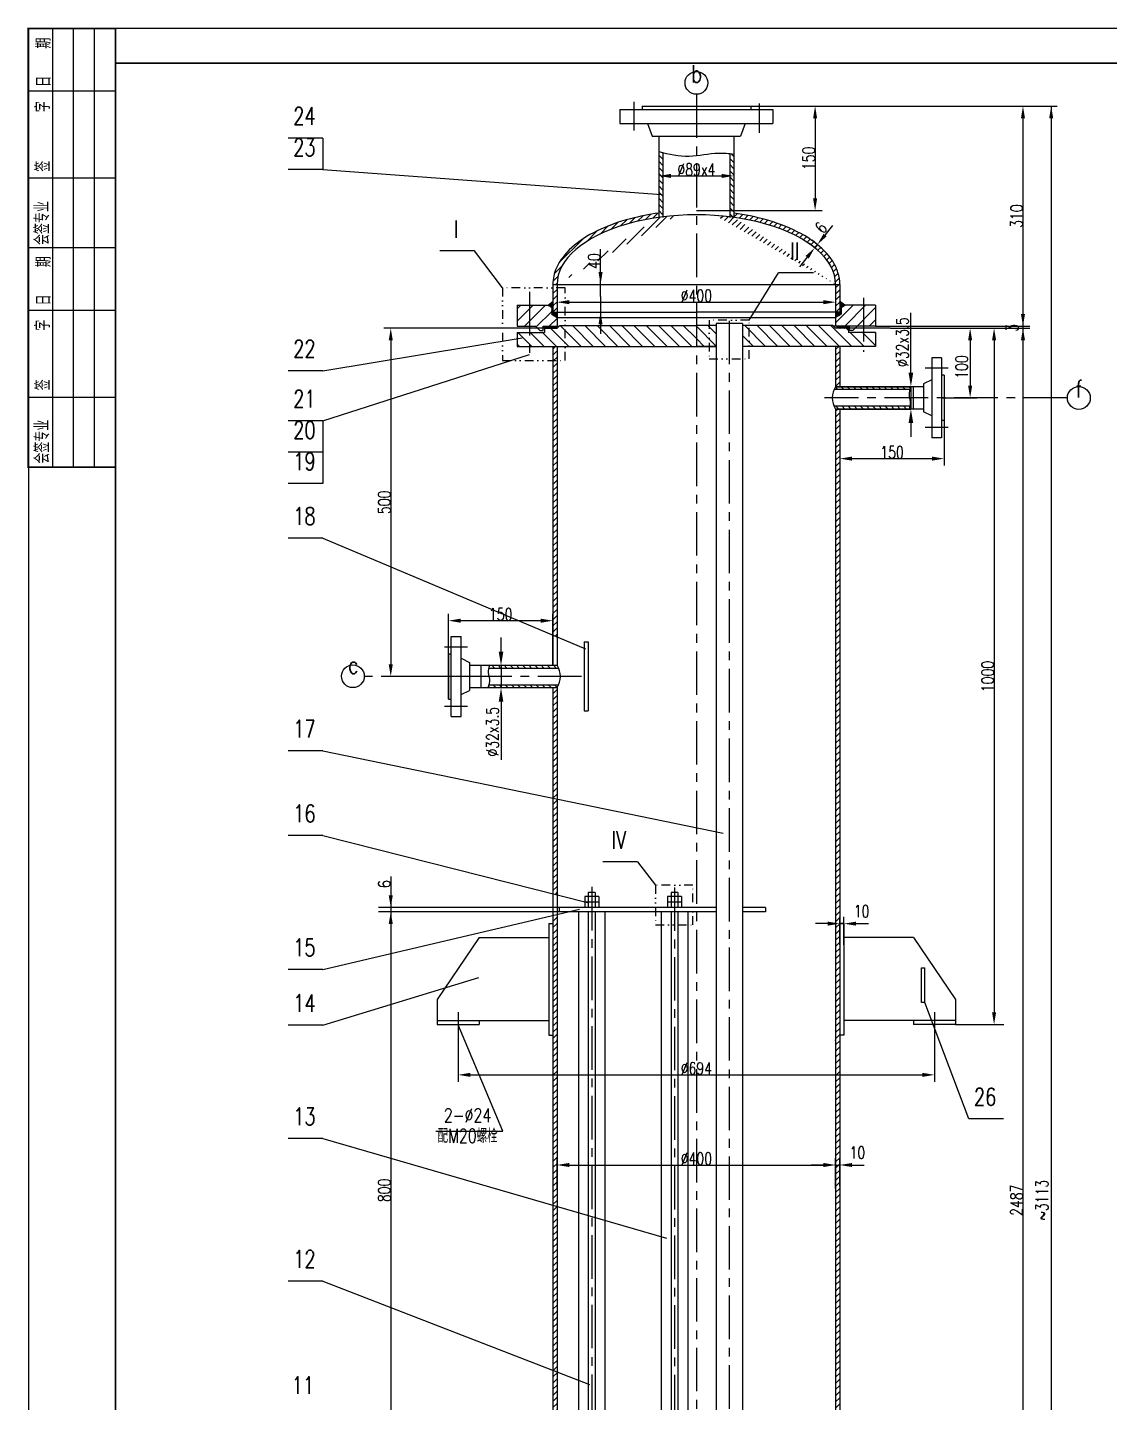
# Model space of a CAD drawing. Extents: x -11639 to -9817, y 3347 to 4292.
# Drawn here: x -11624.3 to -11313.5, y 3897.5 to 4292.5 of the extents above; entities that cross this region are included whole.
import ezdxf
from ezdxf.enums import TextEntityAlignment as Align

# ---------------------------------------------------------------- set-up
doc = ezdxf.new("R2010")
doc.units = 0
doc.header["$LTSCALE"] = 10
doc.header["$MEASUREMENT"] = 0
doc.linetypes.add('CENTER', pattern=[2, 1.25, -0.25, 0.25, -0.25])
doc.linetypes.add('DIVIDE2', pattern=[0.625, 0.25, -0.125, 0, -0.125, 0, -0.125])
doc.layers.get('0').update_dxf_attribs({"linetype": 'CONTINUOUS'})
doc.layers.get('DEFPOINTS').update_dxf_attribs({"linetype": 'CONTINUOUS'})
for name, color, linetype in [('1', 2, 'CONTINUOUS'), ('2', 1, 'CONTINUOUS'), ('LK', 240, 'CONTINUOUS')]:
    doc.layers.add(name, color=color, linetype=linetype)
doc.styles.add('HZ', font='txt', dxfattribs={"width": 0.75, "bigfont": 'hztxt'})
doc.styles.get("Standard").update_dxf_attribs({"font": 'simplex', "width": 0.75, "bigfont": 'hztxt'})
doc.dimstyles.get("Standard").update_dxf_attribs({"dimtxt": 0.18, "dimasz": 0.18, "dimexe": 0.18, "dimexo": 0.0625, "dimgap": 0.09, "dimtad": 0, "dimtih": 1, "dimtoh": 1, "dimdec": 4, "dimzin": 0, "dimtxsty": 'STANDARD', "dimcen": 0.09, "dimazin": 3, "dimtfac": 1, "dimtdec": 4, "dimtofl": 0, "dimtmove": 0, "dimatfit": 3, "dimtolj": 1, "dimtzin": 0})
pattern_1 = [(45, (-11803.35468, 3276.71967), (-0.088388348, 0.088388348), []), (135, (-11803.35468, 3276.71967), (-0.088388348, -0.088388348), [])]
pattern_2 = [(135, (-11061.0295, 3276.71967), (0.088388348, 0.088388348), []), (45, (-11061.0295, 3276.71967), (0.088388348, -0.088388348), [])]
pattern_3 = [(135, (-11803.3547, 3276.7197), (-1.767767, -1.767767), [])]
pattern_4 = [(45, (-11803.3547, 3260.2741), (-0.8838835, 0.8838835), [])]
pattern_5 = [(135, (-11803.3547, 3260.2741), (-0.8838835, -0.8838835), [])]

# ---------------------------------------------------------------- blocks, each defined once
blk = doc.blocks.new('*D12')
at = {"color": 0, "linetype": 'BYBLOCK'}
for p, q in [((360.36, 998.97), (360.36, 987.55)), ((381.96, 998.97), (381.96, 987.55)), ((363.86, 989.55), (378.46, 989.55))]:
    blk.add_line(p, q, dxfattribs=at)
for points in [[(363.86, 990.13), (363.86, 988.97), (360.36, 989.55)], [(378.46, 990.13), (378.46, 988.97), (381.96, 989.55)]]:
    blk.add_solid(points, dxfattribs=at)
at = {"layer": 'DEFPOINTS', "color": 0, "linetype": 'BYBLOCK'}
for p in [(360.36, 999.03), (381.96, 999.03), (381.96, 989.55)]:
    blk.add_point(p, dxfattribs=at)
at = {"color": 0, "linetype": 'BYBLOCK', "insert": (371.16, 991.39), "char_height": 3.5, "attachment_point": 5, "style": 'HZ'}
blk.add_mtext('\\A1;∅89x4', dxfattribs=at)
blk = doc.blocks.new('*D13')
at = {"layer": '1', "color": 0}
for p, q in [((371.22, 1009.6), (407.27, 1009.6)), ((405.27, 1006.1), (405.27, 983.1)), ((371.22, 979.6), (407.27, 979.6))]:
    blk.add_line(p, q, dxfattribs=at)
for points in [[(404.69, 1006.1), (405.85, 1006.1), (405.27, 1009.6)], [(404.69, 983.1), (405.85, 983.1), (405.27, 979.6)]]:
    blk.add_solid(points, dxfattribs=at)
at = {"layer": 'DEFPOINTS', "color": 0}
for p in [(371.16, 1009.6), (371.16, 979.6), (405.27, 979.6)]:
    blk.add_point(p, dxfattribs=at)
at = {"layer": '1', "color": 0, "insert": (403.43, 994.6), "char_height": 3.5, "attachment_point": 5, "rotation": 90, "style": 'HZ'}
blk.add_mtext('\\A1;150', dxfattribs=at)
blk = doc.blocks.new('*D14')
at = {"layer": '1', "color": 0}
for p, q in [((412.36, 932.54), (412.36, 916.35)), ((442.36, 929.24), (442.36, 916.35)), ((415.86, 918.35), (438.86, 918.35))]:
    blk.add_line(p, q, dxfattribs=at)
for points in [[(415.86, 918.93), (415.86, 917.77), (412.36, 918.35)], [(438.86, 918.93), (438.86, 917.77), (442.36, 918.35)]]:
    blk.add_solid(points, dxfattribs=at)
at = {"layer": 'DEFPOINTS', "color": 0}
for p in [(412.36, 932.6), (442.36, 929.3), (442.36, 918.35)]:
    blk.add_point(p, dxfattribs=at)
at = {"layer": '1', "color": 0, "insert": (427.36, 920.19), "char_height": 3.5, "attachment_point": 5, "style": 'HZ'}
blk.add_mtext('\\A1;150', dxfattribs=at)
blk = doc.blocks.new('*D27')
at = {"layer": '1', "color": 0}
for p, q in [((331.16, 958.34), (331.16, 951.29)), ((411.16, 958.34), (411.16, 951.29)), ((334.66, 953.29), (407.66, 953.29))]:
    blk.add_line(p, q, dxfattribs=at)
for points in [[(334.66, 953.88), (334.66, 952.71), (331.16, 953.29)], [(407.66, 953.88), (407.66, 952.71), (411.16, 953.29)]]:
    blk.add_solid(points, dxfattribs=at)
at = {"layer": 'DEFPOINTS', "color": 0}
for p in [(331.16, 958.4), (411.16, 958.4), (411.16, 953.29)]:
    blk.add_point(p, dxfattribs=at)
at = {"layer": '1', "color": 0, "insert": (371.16, 955.13), "char_height": 3.5, "attachment_point": 5, "style": 'HZ'}
blk.add_mtext('\\A1;%%c400', dxfattribs=at)
blk = doc.blocks.new('*D29')
at = {"layer": '1', "color": 0}
for p, q in [((331.16, 698.7), (331.16, 707.48)), ((411.16, 698.7), (411.16, 707.48)), ((334.66, 705.48), (407.66, 705.48))]:
    blk.add_line(p, q, dxfattribs=at)
for points in [[(334.66, 706.06), (334.66, 704.9), (331.16, 705.48)], [(407.66, 706.06), (407.66, 704.9), (411.16, 705.48)]]:
    blk.add_solid(points, dxfattribs=at)
at = {"layer": 'DEFPOINTS', "color": 0}
for p in [(411.16, 705.48), (331.16, 698.64), (411.16, 698.64)]:
    blk.add_point(p, dxfattribs=at)
at = {"layer": '1', "color": 0, "insert": (371.16, 707.32), "char_height": 3.5, "attachment_point": 5, "style": 'HZ'}
blk.add_mtext('\\A1;%%c400', dxfattribs=at)
blk = doc.blocks.new('*D30')
at = {"layer": '1', "color": 0}
for p, q in [((411.16, 699.36), (411.16, 707.48)), ((412.36, 699.36), (412.36, 707.48)), ((407.66, 705.48), (404.16, 705.48)), ((411.16, 705.48), (412.36, 705.48)), ((415.86, 705.48), (419.36, 705.48))]:
    blk.add_line(p, q, dxfattribs=at)
for points in [[(407.66, 706.06), (407.66, 704.9), (411.16, 705.48)], [(415.86, 706.06), (415.86, 704.9), (412.36, 705.48)]]:
    blk.add_solid(points, dxfattribs=at)
at = {"layer": 'DEFPOINTS', "color": 0}
for p in [(412.36, 705.48), (411.16, 699.3), (412.36, 699.3)]:
    blk.add_point(p, dxfattribs=at)
at = {"layer": '1', "color": 0, "insert": (417.41, 709.05), "char_height": 3.5, "attachment_point": 5, "style": 'HZ'}
blk.add_mtext('\\A1;10', dxfattribs=at)
blk = doc.blocks.new('*D33')
at = {"layer": '1', "color": 0}
for p, q in [((299.96, 852.36), (299.96, 863.81)), ((326.46, 861.81), (303.46, 861.81)), ((329.96, 849.06), (329.96, 863.81))]:
    blk.add_line(p, q, dxfattribs=at)
for points in [[(303.46, 862.39), (303.46, 861.22), (299.96, 861.81)], [(326.46, 862.39), (326.46, 861.22), (329.96, 861.81)]]:
    blk.add_solid(points, dxfattribs=at)
at = {"layer": 'DEFPOINTS', "color": 0}
for p in [(299.96, 861.81), (299.96, 852.3), (329.96, 849)]:
    blk.add_point(p, dxfattribs=at)
at = {"layer": '1', "color": 0, "insert": (314.96, 863.65), "char_height": 3.5, "attachment_point": 5, "style": 'HZ'}
blk.add_mtext('\\A1;150', dxfattribs=at)
blk = doc.blocks.new('*D68')
at = {"color": 0, "linetype": 'BYBLOCK'}
for p, q in [((411.16, 699.36), (411.16, 707.48)), ((412.36, 699.36), (412.36, 707.48)), ((407.66, 705.48), (404.16, 705.48)), ((411.16, 705.48), (412.36, 705.48)), ((411.16, 705.48), (412.36, 705.48)), ((415.86, 705.48), (419.36, 705.48))]:
    blk.add_line(p, q, dxfattribs=at)
for points in [[(407.66, 706.06), (407.66, 704.9), (411.16, 705.48)], [(415.86, 706.06), (415.86, 704.9), (412.36, 705.48)]]:
    blk.add_solid(points, dxfattribs=at)
at = {"layer": 'DEFPOINTS', "color": 0, "linetype": 'BYBLOCK'}
for p in [(412.36, 705.48), (411.16, 699.3), (412.36, 699.3)]:
    blk.add_point(p, dxfattribs=at)
at = {"color": 0, "linetype": 'BYBLOCK', "insert": (417.41, 709.05), "char_height": 3.5, "attachment_point": 5, "style": 'HZ'}
blk.add_mtext('\\A1;10', dxfattribs=at)
blk = doc.blocks.new('*D71')
at = {"color": 0, "linetype": 'BYBLOCK'}
for p, q in [((408.13, 972.57), (410.34, 975.3)), ((405.13, 968.96), (403.62, 970.18)), ((405.89, 969.89), (404.38, 971.11)), ((405.93, 969.85), (405.18, 968.92)), ((405.93, 969.85), (405.18, 968.92)), ((402.98, 966.2), (400.78, 963.48))]:
    blk.add_line(p, q, dxfattribs=at)
for points in [[(407.68, 972.94), (408.59, 972.21), (405.93, 969.85)], [(402.53, 966.56), (403.43, 965.83), (405.18, 968.92)]]:
    blk.add_solid(points, dxfattribs=at)
at = {"layer": 'DEFPOINTS', "color": 0, "linetype": 'BYBLOCK'}
for p in [(405.18, 968.92), (405.18, 968.92), (405.93, 969.85)]:
    blk.add_point(p, dxfattribs=at)
at = {"color": 0, "linetype": 'BYBLOCK', "insert": (406.97, 974.69), "char_height": 3.5, "attachment_point": 5, "rotation": 51.0511, "style": 'HZ'}
blk.add_mtext('\\A1;6', dxfattribs=at)

msp = doc.modelspace()

# ---------------------------------------------------------------- hatches: boundary and pattern name
at = {"layer": '1'}
h = msp.add_hatch(dxfattribs=at)
h.set_pattern_fill('ANSI31', color=256, scale=10, angle=90, style=0)
h.set_pattern_definition(pattern_5)
edge = h.paths.add_edge_path()
edge.add_spline(control_points=[(-11441.79209, 4256.51361), (-11442.19215, 4256.6055), (-11442.59214, 4256.70041), (-11442.99209, 4256.79676)], knot_values=[1.092463087, 1.092463087, 1.092463087, 1.092463087, 2.309224905, 2.309224905, 2.309224905, 2.309224905], degree=3, periodic=0)
edge.add_line((-11442.99209, 4256.79676), (-11442.99209, 4237.92922))
edge.add_ellipse((-11432.19209, 4218.67201), major_axis=(40, 0), ratio=0.5, start_angle=103.8865404, end_angle=105.6642669, ccw=False)
edge.add_line((-11441.79209, 4238.08747), (-11441.79209, 4256.51361))
edge = h.paths.add_edge_path()
edge.add_spline(control_points=[(-11421.39209, 4256.08913), (-11421.79197, 4256.14695), (-11422.19196, 4256.19827), (-11422.59209, 4256.24145)], knot_values=[21.658481087, 21.658481087, 21.658481087, 21.658481087, 22.868443084, 22.868443084, 22.868443084, 22.868443084], degree=3, periodic=0)
edge.add_line((-11422.59209, 4256.24145), (-11422.59209, 4238.08747))
edge.add_ellipse((-11432.19209, 4218.67201), major_axis=(40, 0), ratio=0.5, start_angle=74.3357331, end_angle=76.1134596, ccw=False)
edge.add_line((-11421.39209, 4237.92922), (-11421.39209, 4256.08913))
h = msp.add_hatch(dxfattribs=at)
h.set_pattern_fill('ANSI31', color=256, scale=10, style=0)
h.set_pattern_definition(pattern_4)
edge = h.paths.add_edge_path()
edge.add_ellipse((-11432.19209, 4218.67201), major_axis=(40, 0), ratio=0.5, start_angle=105.6642669, end_angle=180, ccw=False)
edge.add_line((-11442.99209, 4237.92922), (-11442.99209, 4239.14056))
edge.add_spline(control_points=[(-11442.99209, 4239.14056), (-11445.78315, 4238.75538), (-11448.49496, 4238.22085), (-11454.57405, 4236.6275), (-11457.82133, 4235.44935), (-11463.53991, 4232.65421), (-11466.01161, 4231.03801), (-11469.97537, 4227.45729), (-11471.46989, 4225.48919), (-11473.04533, 4221.86965), (-11473.39209, 4220.27203), (-11473.39209, 4218.67201)], knot_values=[1.839939007, 1.839939007, 1.839939007, 1.839939007, 2.053622229, 2.053622229, 2.344849444, 2.344849444, 2.636076659, 2.636076659, 2.927303874, 2.927303874, 3.141592654, 3.141592654, 3.141592654, 3.141592654], degree=3, periodic=0)
edge.add_line((-11473.39209, 4218.67201), (-11472.19209, 4218.67201))
edge = h.paths.add_edge_path()
edge.add_spline(control_points=[(-11390.99209, 4218.67201), (-11390.99209, 4219.81538), (-11391.16833, 4220.95824), (-11391.85873, 4223.19491), (-11392.37214, 4224.28857), (-11394.30772, 4227.34917), (-11396.13066, 4229.21442), (-11400.6922, 4232.56625), (-11403.43304, 4234.0539), (-11409.6153, 4236.56424), (-11413.05655, 4237.58612), (-11418.23795, 4238.65364), (-11419.80219, 4238.92122), (-11421.39209, 4239.14044)], knot_values=[0, 0, 0, 0, 0.15312947, 0.15312947, 0.306258939, 0.306258939, 0.597486154, 0.597486154, 0.888713369, 0.888713369, 1.179940584, 1.179940584, 1.301652826, 1.301652826, 1.301652826, 1.301652826], degree=3, periodic=0)
edge.add_line((-11421.39209, 4239.14044), (-11421.39209, 4237.92922))
edge.add_ellipse((-11432.19209, 4218.67201), major_axis=(40, 0), ratio=0.5, start_angle=0, end_angle=74.3357331, ccw=False)
edge.add_line((-11392.19209, 4218.67201), (-11390.99209, 4218.67201))
h.paths.add_polyline_path([(-11472.19209, 4217.70649), (-11473.39209, 4217.70649), (-11473.39209, 4210.67201), (-11472.19209, 4210.67201)])
h.paths.add_polyline_path([(-11390.99209, 4218.67201), (-11392.19209, 4218.67201), (-11392.19209, 4210.67201), (-11391.99653, 4210.67201), (-11390.99209, 4210.67201)])
at = {"layer": '1', "linetype": 'DIVIDE2'}
h = msp.add_hatch(dxfattribs=at)
h.set_pattern_fill('ANSI37', color=256, style=0)
h.set_pattern_definition(pattern_1)
h.paths.add_polyline_path([(-11473.39209, 4213.83884), (-11474.78981, 4212.67345), (-11473.75058, 4212.07345), (-11473.39209, 4212.07345)])
h.paths.add_polyline_path([(-11473.39209, 4212.07345), (-11473.75058, 4212.07345), (-11473.75058, 4210.07345), (-11473.39209, 4210.07345)])
h.paths.add_polyline_path([(-11473.39209, 4210.67201), (-11473.39209, 4210.07345), (-11472.19209, 4210.07345), (-11472.19209, 4210.67201)])
h.paths.add_polyline_path([(-11472.19209, 4209.17365), (-11472.19209, 4210.07345), (-11473.75058, 4210.07345)])
at = {"layer": '1'}
h = msp.add_hatch(dxfattribs=at)
h.set_pattern_fill('ANSI37', color=256, style=0)
h.set_pattern_definition(pattern_2)
h.paths.add_polyline_path([(-11390.99209, 4213.83884), (-11389.59437, 4212.67345), (-11390.6336, 4212.07345), (-11390.99209, 4212.07345)])
h.paths.add_polyline_path([(-11390.99209, 4212.07345), (-11390.6336, 4212.07345), (-11390.6336, 4210.07345), (-11390.99209, 4210.07345)])
h.paths.add_polyline_path([(-11390.99209, 4210.67201), (-11390.99209, 4210.07345), (-11392.19209, 4210.07345), (-11392.19209, 4210.67201)])
h.paths.add_polyline_path([(-11392.19209, 4209.17365), (-11392.19209, 4210.07345), (-11390.6336, 4210.07345)])
h = msp.add_hatch(dxfattribs=at)
h.set_pattern_fill('ANSI31', color=256, scale=20, style=0)
h.set_pattern_definition([(45, (-11803.3547, 3276.7197), (-1.767767, 1.767767), [])])
h.paths.add_polyline_path([(-11483.65058, 4206.67345), (-11480.15058, 4206.67345), (-11480.15058, 4212.67345), (-11483.65058, 4212.67345)])
h.paths.add_polyline_path([(-11473.75058, 4210.07345), (-11473.75058, 4212.07345), (-11474.78981, 4212.67345), (-11480.15058, 4212.67345), (-11480.15058, 4206.67345), (-11478.35058, 4206.67345), (-11477.15058, 4205.47345), (-11476.15058, 4205.47345), (-11476.15058, 4206.67345), (-11472.19209, 4206.67345), (-11472.19209, 4207.27201), (-11472.19209, 4209.17365)])
h.paths.add_polyline_path([(-11390.6336, 4210.07345), (-11392.19209, 4209.17365), (-11392.19209, 4206.67345), (-11388.2336, 4206.67345), (-11388.2336, 4205.47345), (-11387.2336, 4205.47345), (-11386.0336, 4206.67345), (-11384.2336, 4206.67345), (-11384.2336, 4212.67345), (-11389.59437, 4212.67345), (-11390.6336, 4212.07345)])
h.paths.add_polyline_path([(-11384.2336, 4206.67345), (-11380.7336, 4206.67345), (-11380.7336, 4212.67345), (-11384.2336, 4212.67345)])
h = msp.add_hatch(dxfattribs=at)
h.set_pattern_fill('ANSI31', color=256, scale=20, angle=90, style=0)
h.set_pattern_definition(pattern_3)
h.paths.add_polyline_path([(-11471.39209, 4206.87345), (-11472.19209, 4206.07345), (-11475.85058, 4206.07345), (-11475.85058, 4204.87345), (-11480.15058, 4204.87345), (-11480.15058, 4200.87345), (-11432.19209, 4200.87345), (-11432.19209, 4206.87345)])
h.paths.add_polyline_path([(-11480.15058, 4204.87345), (-11483.65058, 4204.87345), (-11483.65058, 4200.87345), (-11480.15058, 4200.87345)])
h.paths.add_polyline_path([(-11384.2336, 4200.87345), (-11384.2336, 4204.87345), (-11388.5336, 4204.87345), (-11388.5336, 4206.07345), (-11389.91887, 4206.07345), (-11391.89209, 4206.07345), (-11392.19209, 4206.07345), (-11392.99209, 4206.87345), (-11418.92448, 4206.87345), (-11418.92448, 4200.87345)])
h.paths.add_polyline_path([(-11384.2336, 4204.87345), (-11384.2336, 4200.87345), (-11380.7336, 4200.87345), (-11380.7336, 4204.87345)])
h = msp.add_hatch(dxfattribs=at)
h.set_pattern_fill('ANSI37', color=256, style=0)
h.set_pattern_definition(pattern_1)
h.paths.add_polyline_path([(-11472.49209, 4206.07345), (-11472.49209, 4206.67345), (-11475.85058, 4206.67345), (-11475.85058, 4206.07345)])
h = msp.add_hatch(dxfattribs=at)
h.set_pattern_fill('ANSI31', color=256, scale=20, angle=90, style=0)
h.set_pattern_definition(pattern_3)
h.paths.add_polyline_path([(-11426.52448, 4206.87345), (-11432.19209, 4206.87345), (-11432.19209, 4200.87345), (-11426.52448, 4200.87345)])
h = msp.add_hatch(dxfattribs=at)
h.set_pattern_fill('ANSI37', color=256, style=0)
h.set_pattern_definition(pattern_2)
h.paths.add_polyline_path([(-11388.5336, 4206.07345), (-11388.5336, 4206.67345), (-11391.89209, 4206.67345), (-11391.89209, 4206.07345)])
h = msp.add_hatch(dxfattribs=at)
h.set_pattern_fill('ANSI31', color=256, scale=10, style=0)
h.set_pattern_definition(pattern_4)
h.paths.add_polyline_path([(-11472.19209, 4187.09425), (-11472.19209, 4196.79927), (-11473.39209, 4196.79927), (-11473.39209, 4117.93433), (-11472.19209, 4117.4288)])
h.paths.add_polyline_path([(-11390.99209, 4200.87345), (-11392.19209, 4200.87345), (-11392.19209, 4189.27345), (-11390.99209, 4189.27345)])
h.paths.add_polyline_path([(-11472.19209, 4200.87345), (-11473.39209, 4200.87345), (-11473.39209, 4196.79927), (-11472.19209, 4196.79927)])
h = msp.add_hatch(dxfattribs=at)
h.set_pattern_fill('ANSI31', color=256, scale=10, angle=90, style=0)
h.set_pattern_definition(pattern_5)
h.paths.add_polyline_path([(-11370.5728, 4189.27345), (-11392.19209, 4189.27345, 0.040438111), (-11392.64574, 4188.47345), (-11370.5728, 4188.47345)])
h.paths.add_polyline_path([(-11370.5728, 4183.67345), (-11392.64574, 4183.67345, 0.040438111), (-11392.19209, 4182.87345), (-11370.5728, 4182.87345)])
h = msp.add_hatch(dxfattribs=at)
h.set_pattern_fill('ANSI31', color=256, scale=10, style=0)
h.set_pattern_definition(pattern_4)
h.paths.add_polyline_path([(-11390.99209, 4182.87345), (-11392.19209, 4182.87345), (-11392.19209, 3991.64415), (-11390.99209, 3991.64415)])
h = msp.add_hatch(dxfattribs=at)
h.set_pattern_fill('ANSI31', color=256, scale=10, angle=90, style=0)
h.set_pattern_definition(pattern_5)
edge = h.paths.add_edge_path()
edge.add_spline(control_points=[(-11491.52794, 4109.27345), (-11491.61115, 4109.00683), (-11491.68754, 4108.74018), (-11491.74713, 4108.47345)], knot_values=[5.675765394, 5.675765394, 5.675765394, 5.675765394, 6.490107107, 6.490107107, 6.490107107, 6.490107107], degree=3, periodic=0)
edge.add_line((-11491.74713, 4108.47345), (-11471.73844, 4108.47345))
edge.add_arc((-11476.90301, 4106.07345), 5.69498, 24.9245315, 34.1872173)
edge.add_line((-11472.19209, 4109.27345), (-11491.52794, 4109.27345))
h.paths.add_polyline_path([(-11488.30099, 4103.67345), (-11488.30099, 4102.87345), (-11472.19209, 4102.87345, 0.040438111), (-11471.73844, 4103.67345)])
edge = h.paths.add_edge_path()
edge.add_spline(control_points=[(-11491.76528, 4103.67345), (-11491.84467, 4103.41712), (-11491.93545, 4103.16095), (-11492.02623, 4102.90479)], knot_values=[0, 0, 0, 0, 0.787485197, 0.787485197, 0.787485197, 0.787485197], degree=3, periodic=0)
edge.add_line((-11492.03722, 4102.87345), (-11488.30099, 4102.87345))
edge.add_line((-11488.30099, 4102.87345), (-11488.30099, 4103.67345))
edge.add_line((-11488.30099, 4103.67345), (-11491.76528, 4103.67345))
h = msp.add_hatch(dxfattribs=at)
h.set_pattern_fill('ANSI31', color=256, scale=10, style=0)
h.set_pattern_definition(pattern_4)
h.paths.add_polyline_path([(-11472.19209, 4102.87345), (-11473.39209, 4102.87345), (-11473.39209, 4071.09846), (-11472.19209, 4070.8522)])
h.paths.add_polyline_path([(-11472.19209, 4070.8522), (-11473.39209, 4071.09846), (-11473.39209, 4043.65665), (-11472.19209, 4043.35355)])
h.paths.add_polyline_path([(-11472.19209, 4037.68191), (-11473.39209, 4037.40022), (-11473.39209, 3991.64415), (-11472.19209, 3991.64415)])
h.paths.add_polyline_path([(-11472.19209, 3991.64415), (-11473.39209, 3991.64415), (-11473.39209, 3954.1674), (-11472.19209, 3953.81905)])
h.paths.add_polyline_path([(-11472.19209, 3953.81905), (-11473.39209, 3954.1674), (-11473.39209, 3906.74762), (-11472.19209, 3906.28177)])
h.paths.add_polyline_path([(-11472.19209, 3906.28177), (-11473.39209, 3906.74762), (-11473.39209, 3885.37799), (-11472.19209, 3885.18402)])
h.paths.add_polyline_path([(-11472.19209, 3878.47201), (-11473.39209, 3878.47201), (-11473.39209, 3856.42515), (-11472.19209, 3856.2343)])
h.paths.add_polyline_path([(-11472.19209, 3856.2343), (-11473.39209, 3856.42515), (-11473.39209, 3831.60603), (-11472.19209, 3831.31285)])
h.paths.add_polyline_path([(-11472.19209, 3831.31285), (-11473.39209, 3831.60603), (-11473.39209, 3796.0625), (-11472.19209, 3795.70459)])
h.paths.add_polyline_path([(-11472.19209, 3795.70459), (-11473.39209, 3796.0625), (-11473.39209, 3737.67201), (-11472.19209, 3737.67201)])
h = msp.add_hatch(dxfattribs=at)
h.set_pattern_fill('ANSI31', color=256, scale=10, style=0)
h.set_pattern_definition(pattern_4)
h.paths.add_polyline_path([(-11390.99209, 3991.64415), (-11392.19209, 3991.64415), (-11392.19209, 3978.08977), (-11392.19209, 3757.67201), (-11390.99209, 3757.67201)])

# ---------------------------------------------------------------- linework, layer by layer
at = {"color": 0, "linetype": 'BYBLOCK'}
for p, q in [((-11339.87416, 4269.87173), (-11336.38311, 4269.87173)), ((-11338.38311, 4266.37173), (-11338.38311, 4210.17345)), ((-11338.38311, 4242.77879), (-11338.38311, 4186.58051)), ((-11472.13209, 4218.67201), (-11457.7132, 4218.67201)), ((-11459.7132, 4215.17201), (-11459.7132, 4214.17201)), ((-11472.13209, 4210.67201), (-11457.7132, 4210.67201)), ((-11475.85058, 4206.07345), (-11521.9692, 4206.07345)), ((-11376.43489, 4206.07345), (-11351.55493, 4206.07345)), ((-11339.87416, 4206.67345), (-11336.38311, 4206.67345)), ((-11519.9692, 4202.57345), (-11519.9692, 4109.57345)), ((-11353.55493, 4202.57345), (-11353.55493, 4189.57345)), ((-11346.67775, 4202.57345), (-11346.67775, 4009.57345)), ((-11370.5728, 4193.27345), (-11370.5728, 4197.27345)), ((-11370.5728, 4189.27345), (-11370.5728, 4182.87345)), ((-11361.79209, 4186.07345), (-11351.61493, 4186.07345)), ((-11370.5728, 4178.87345), (-11370.5728, 4174.87345)), ((-11488.30099, 4113.21534), (-11488.30099, 4117.21534)), ((-11488.30099, 4109.21534), (-11488.30099, 4102.81534)), ((-11496.28066, 4106.07345), (-11521.9692, 4106.07345)), ((-11488.30099, 4098.81534), (-11488.30099, 4094.81534)), ((-11519.9692, 4048.65436), (-11519.9692, 3881.97201)), ((-11500.59209, 4006.01345), (-11500.59209, 3989.64415)), ((-11363.79209, 4006.01345), (-11363.79209, 3989.64415)), ((-11472.18254, 4001.58801), (-11472.18254, 3978.08977)), ((-11392.19209, 4001.58801), (-11392.19209, 3978.08977)), ((-11497.09209, 3991.64415), (-11367.29209, 3991.64415))]:
    msp.add_line(p, q, dxfattribs=at)
for points in [[(-11338.96645, 4266.37173), (-11337.79978, 4266.37173), (-11338.38311, 4269.87173)], [(-11330.85858, 4266.37173), (-11329.69191, 4266.37173), (-11330.27525, 4269.87173)], [(-11460.29653, 4222.19939), (-11459.12987, 4222.19939), (-11459.7132, 4218.69939)], [(-11460.29653, 4207.17201), (-11459.12987, 4207.17201), (-11459.7132, 4210.67201)], [(-11338.96645, 4210.17345), (-11337.79978, 4210.17345), (-11338.38311, 4206.67345)], [(-11520.55253, 4202.57345), (-11519.38587, 4202.57345), (-11519.9692, 4206.07345)], [(-11354.13827, 4202.57345), (-11352.9716, 4202.57345), (-11353.55493, 4206.07345)], [(-11347.26109, 4202.57345), (-11346.09442, 4202.57345), (-11346.67775, 4206.07345)], [(-11338.96645, 4202.57345), (-11337.79978, 4202.57345), (-11338.38311, 4206.07345)], [(-11371.23946, 4193.27345), (-11369.90613, 4193.27345), (-11370.5728, 4189.27345)], [(-11354.13827, 4189.57345), (-11352.9716, 4189.57345), (-11353.55493, 4186.07345)], [(-11371.23946, 4178.87345), (-11369.90613, 4178.87345), (-11370.5728, 4182.87345)], [(-11488.96766, 4113.21534), (-11487.63432, 4113.21534), (-11488.30099, 4109.21534)], [(-11520.55253, 4109.57345), (-11519.38587, 4109.57345), (-11519.9692, 4106.07345)], [(-11488.96766, 4098.81534), (-11487.63432, 4098.81534), (-11488.30099, 4102.81534)], [(-11520.55253, 4043.17201), (-11519.38587, 4043.17201), (-11519.9692, 4039.67201)], [(-11520.55253, 4034.97201), (-11519.38587, 4034.97201), (-11519.9692, 4038.47201)], [(-11347.26109, 4009.57345), (-11346.09442, 4009.57345), (-11346.67775, 4006.07345)], [(-11497.09209, 3992.22748), (-11497.09209, 3991.06081), (-11500.59209, 3991.64415)], [(-11367.29209, 3992.22748), (-11367.29209, 3991.06081), (-11363.79209, 3991.64415)]]:
    msp.add_solid(points, dxfattribs=at)
at = {"layer": '1'}
for p, q in [((-11030.05331, 4292.20367), (-11624.05331, 4292.20367)), ((-11624.05331, 4292.20367), (-11624.05331, 3451.20367)), ((-11617.05331, 4166.20367), (-11617.05331, 4292.20367)), ((-11611.05331, 4166.20367), (-11611.05331, 4292.20367)), ((-11605.05331, 4166.20367), (-11605.05331, 4292.20367)), ((-11599.05331, 4282.20367), (-11599.05331, 3461.20367)), ((-11040.05331, 4282.20367), (-11599.05331, 4282.20367)), ((-11599.05331, 4274.20367), (-11624.05331, 4274.20367)), ((-11414.19209, 4269.87173), (-11338.50243, 4269.87173)), ((-11336.38311, 4269.87173), (-11328.53287, 4269.87173)), ((-11330.27525, 4269.87173), (-11330.27525, 3650.67372)), ((-11539.47639, 4260.67402), (-11549.47639, 4260.67402)), ((-11539.47639, 4260.67402), (-11539.47639, 4251.67402)), ((-11539.47639, 4251.67402), (-11549.47639, 4251.67402)), ((-11539.47639, 4251.67402), (-11442.16431, 4244.48483)), ((-11599.05331, 4249.20367), (-11624.05331, 4249.20367)), ((-11599.05331, 4229.20367), (-11624.05331, 4229.20367)), ((-11495.88237, 4228.27163), (-11505.88237, 4228.27163)), ((-11487.8846, 4217.70649), (-11495.88237, 4228.27163)), ((-11459.7132, 4215.17201), (-11459.7132, 4228.81898)), ((-11417.02545, 4208.3687), (-11408.55924, 4221.99805)), ((-11398.55924, 4221.99805), (-11408.55924, 4221.99805)), ((-11473.39209, 4218.67201), (-11390.99209, 4218.67201)), ((-11459.7132, 4214.17201), (-11459.7132, 4204.44644)), ((-11599.05331, 4211.20367), (-11624.05331, 4211.20367)), ((-11483.65058, 4212.67345), (-11474.78981, 4212.67345)), ((-11473.75058, 4212.07345), (-11473.39209, 4212.07345)), ((-11473.75058, 4210.07345), (-11472.19209, 4210.07345)), ((-11390.6336, 4212.07345), (-11390.99209, 4212.07345)), ((-11380.7336, 4212.67345), (-11389.59437, 4212.67345)), ((-11370.5728, 4197.27345), (-11370.5728, 4210.54363)), ((-11475.85058, 4206.07345), (-11472.49209, 4206.07345)), ((-11472.19209, 4207.27201), (-11472.19209, 4206.67345)), ((-11388.5336, 4206.07345), (-11391.89209, 4206.07345)), ((-11376.49489, 4206.07345), (-11389.91887, 4206.07345)), ((-11380.7336, 4206.67345), (-11386.0336, 4206.67345)), ((-11380.7336, 4206.67345), (-11336.81019, 4206.67345)), ((-11351.55493, 4206.07345), (-11339.75619, 4206.07345)), ((-11339.75619, 4206.07345), (-11336.38311, 4206.07345)), ((-11539.47639, 4193.84622), (-11482.19435, 4203.31609)), ((-11539.47639, 4179.47896), (-11480.15058, 4198.58245)), ((-11426.52448, 4200.87345), (-11432.19209, 4200.87345)), ((-11392.19209, 4200.87345), (-11392.19209, 4189.27345)), ((-11390.99209, 4200.87345), (-11390.99209, 4189.27345)), ((-11539.47639, 4193.84622), (-11549.47639, 4193.84622)), ((-11599.05331, 4186.20367), (-11624.05331, 4186.20367)), ((-11338.38311, 4186.58051), (-11338.38311, 3695.21122)), ((-11539.47639, 4179.47896), (-11549.47639, 4179.47896)), ((-11539.47639, 4179.47896), (-11539.47639, 4161.47896)), ((-11539.47639, 4170.47896), (-11549.47639, 4170.47896)), ((-11539.47639, 4161.47896), (-11549.47639, 4161.47896)), ((-11539.47639, 4145.77425), (-11549.47639, 4145.77425)), ((-11539.47639, 4145.77425), (-11464.02522, 4113.98827)), ((-11392.19209, 4137.22642), (-11392.19209, 3757.67201)), ((-11390.99209, 4137.22642), (-11390.99209, 3757.67201)), ((-11488.30099, 4094.81534), (-11488.30099, 4082.0763)), ((-11539.47639, 4084.66012), (-11549.47639, 4084.66012)), ((-11539.47639, 4084.66012), (-11424.53957, 4061.07306)), ((-11539.47639, 4060.34863), (-11549.47639, 4060.34863)), ((-11539.47639, 4060.34863), (-11463.42319, 4041.13864)), ((-11449.0988, 4052.85674), (-11459.0988, 4052.85674)), ((-11449.0988, 4052.85674), (-11443.97483, 4046.17217)), ((-11539.47639, 4021.88747), (-11465.72736, 4039.19945)), ((-11521.9952, 4039.67201), (-11523.46522, 4039.67201)), ((-11522.19547, 4038.47201), (-11523.46522, 4038.47201)), ((-11471.59209, 4038.47201), (-11522.19547, 4038.47201)), ((-11471.59209, 4039.67201), (-11521.9952, 4039.67201)), ((-11539.47639, 4021.88747), (-11549.47639, 4021.88747)), ((-11539.47639, 4005.88081), (-11494.68031, 4019.57838)), ((-11353.96289, 3978.97851), (-11366.55821, 4012.42578)), ((-11500.59209, 4009.69419), (-11500.59209, 4004.32583)), ((-11363.79209, 4009.69419), (-11363.79209, 4004.32583)), ((-11539.47639, 4005.88081), (-11549.47639, 4005.88081)), ((-11487.81488, 3975.45581), (-11500.59209, 4006.01345)), ((-11357.79209, 4006.07345), (-11343.88976, 4006.07345)), ((-11343.96289, 3978.97851), (-11353.96289, 3978.97851)), ((-11539.47639, 3973.35116), (-11549.47639, 3973.35116)), ((-11539.47639, 3973.35116), (-11440.78926, 3944.70305)), ((-11507.00949, 3975.45581), (-11487.81488, 3975.45581)), ((-11539.47639, 3932.40215), (-11549.47639, 3932.40215)), ((-11539.47639, 3932.40215), (-11462.93025, 3902.68624))]:
    msp.add_line(p, q, dxfattribs=at)
at = {"layer": '1', "linetype": 'CENTER'}
for p, q in [((-11432.19209, 4273.26331), (-11432.19209, 3646.68064)), ((-11450.19209, 4271.13984), (-11450.19209, 4262.85641)), ((-11414.19209, 4270.63269), (-11414.19209, 4262.18021)), ((-11480.15058, 4216.51927), (-11480.15058, 4197.44173)), ((-11384.2336, 4214.78822), (-11384.2336, 4199.27345)), ((-11422.72448, 4208.2262), (-11422.72448, 3708.34561)), ((-11359.8984, 4194.57345), (-11366.48588, 4194.57345)), ((-11325.6126, 4186.07345), (-11395.37189, 4186.07345)), ((-11359.8984, 4177.57345), (-11366.48588, 4177.57345)), ((-11504.48578, 4114.57345), (-11497.8983, 4114.57345)), ((-11465.22947, 4106.07345), (-11527.57363, 4106.07345)), ((-11462.25042, 4045.60463), (-11462.25042, 3714.86399)), ((-11438.46764, 4045.48268), (-11438.46764, 3714.9995))]:
    msp.add_line(p, q, dxfattribs=at)
at = {"layer": '1', "linetype": 'DIVIDE2'}
for p, q in [((-11487.8846, 4217.70649), (-11487.8846, 4196.79927)), ((-11469.91845, 4217.70649), (-11487.8846, 4217.70649)), ((-11469.91845, 4196.79927), (-11469.91845, 4217.70649)), ((-11428.49523, 4208.3687), (-11428.49523, 4197.28942)), ((-11417.02545, 4208.3687), (-11428.49523, 4208.3687)), ((-11417.02545, 4197.28942), (-11417.02545, 4208.3687)), ((-11487.8846, 4196.79927), (-11469.91845, 4196.79927)), ((-11428.49523, 4197.28942), (-11417.02545, 4197.28942)), ((-11443.97483, 4046.17217), (-11443.97483, 4034.7511)), ((-11433.22926, 4046.17217), (-11443.97483, 4046.17217)), ((-11433.22926, 4034.7511), (-11433.22926, 4046.17217)), ((-11443.97483, 4034.7511), (-11433.22926, 4034.7511))]:
    msp.add_line(p, q, dxfattribs=at)
at = {"layer": '1', "const_width": 0.5}
msp.add_lwpolyline([(-11599.05331, 4282.20367), (-11040.05331, 4282.20367), (-11040.05331, 3461.20367), (-11599.05331, 3461.20367), (-11599.05331, 4282.20367)], dxfattribs=at)
at = {"layer": '1'}
for centre in [(-11432.16536, 4276.5435), (-11322.33234, 4186.05838), (-11530.85342, 4106.13181)]:
    msp.add_circle(centre, 3.2803, dxfattribs=at)
msp.add_arc((-11387.48117, 4186.07345), 5.69498, 145.8127827, 214.1872173, dxfattribs=at)
for points, knots in [([(-11442.99209, 4256.79676), (-11440.08559, 4256.09657), (-11434.37958, 4254.87157), (-11427.13426, 4256.6646), (-11422.85549, 4256.30072), (-11421.39209, 4256.08913)], [1.092463087, 1.092463087, 1.092463087, 1.092463087, 9.934849887, 18.44044921, 22.868443084, 22.868443084, 22.868443084, 22.868443084]), ([(-11370.59539, 4189.24211), (-11370.87384, 4188.45638), (-11371.36971, 4187.0571), (-11370.54546, 4184.92452), (-11370.87003, 4183.58999), (-11371.09369, 4182.87345)], [0, 0, 0, 0, 2.415406633, 4.301495632, 6.490107107, 6.490107107, 6.490107107, 6.490107107]), ([(-11492.02623, 4102.90479), (-11491.74779, 4103.69052), (-11491.25191, 4105.08979), (-11492.07616, 4107.22237), (-11491.75159, 4108.5569), (-11491.52794, 4109.27345)], [0, 0, 0, 0, 2.415406633, 4.301495632, 6.490107107, 6.490107107, 6.490107107, 6.490107107])]:
    msp.add_open_spline(points, degree=3, knots=knots, dxfattribs=at)
at = {"layer": '2', "const_width": 0.5}
msp.add_lwpolyline([(-11624.05331, 4166.20367), (-11599.05331, 4166.20367), (-11599.05331, 4292.20367), (-11624.05331, 4292.20367)], close=True, dxfattribs=at)
at = {"layer": 'DEFPOINTS', "color": 0, "linetype": 'BYBLOCK'}
for p in [(-11339.93416, 4269.87173), (-11459.7132, 4210.67201), (-11496.22066, 4206.07345), (-11376.49489, 4206.07345), (-11339.93416, 4205.95851), (-11338.38311, 4206.67345), (-11392.19209, 4199.27345), (-11361.79209, 4196.07345), (-11392.19209, 4192.87345), (-11353.55493, 4186.07345), (-11370.5728, 4182.87345), (-11519.9692, 4106.07345), (-11519.9692, 4042.88878), (-11346.67775, 4006.07345), (-11363.79209, 3991.64415)]:
    msp.add_point(p, dxfattribs=at)
at = {"layer": 'LK'}
for p, q in [((-11447.79209, 4269.87173), (-11416.59209, 4269.87173)), ((-11447.79209, 4269.87173), (-11447.79209, 4268.87173)), ((-11416.59209, 4269.87173), (-11416.59209, 4268.87173)), ((-11454.19209, 4268.87173), (-11410.19209, 4268.87173)), ((-11454.19209, 4268.87173), (-11454.19209, 4264.87173)), ((-11410.19209, 4268.87173), (-11410.19209, 4264.87173)), ((-11454.19209, 4264.87173), (-11410.19209, 4264.87173)), ((-11446.19209, 4264.87173), (-11444.89095, 4261.27173)), ((-11444.89095, 4261.27173), (-11419.49324, 4261.27173)), ((-11442.99209, 4261.27173), (-11442.99209, 4237.92922)), ((-11421.39209, 4261.27173), (-11421.39209, 4237.92922)), ((-11418.19209, 4264.87173), (-11419.49324, 4261.27173)), ((-11441.79209, 4256.51361), (-11441.79209, 4237.92922)), ((-11422.59209, 4256.24145), (-11422.59209, 4237.92922)), ((-11473.39209, 4218.67201), (-11473.39209, 4210.07345)), ((-11472.19209, 4218.67201), (-11472.19209, 4206.67345)), ((-11392.19209, 4218.67201), (-11392.19209, 4206.67345)), ((-11390.99209, 4218.67201), (-11390.99209, 4210.67201)), ((-11474.78981, 4212.67345), (-11473.35058, 4213.87345)), ((-11389.59437, 4212.67345), (-11391.0336, 4213.87345)), ((-11483.65058, 4212.67345), (-11483.65058, 4206.67345)), ((-11483.65058, 4212.67345), (-11474.78981, 4212.67345)), ((-11473.75058, 4212.07345), (-11474.78981, 4212.67345)), ((-11473.75058, 4212.07345), (-11473.75058, 4210.07345)), ((-11473.75058, 4210.07345), (-11472.19209, 4209.17365)), ((-11473.39209, 4210.67201), (-11472.19209, 4210.67201)), ((-11472.38765, 4210.67201), (-11432.19209, 4210.67201)), ((-11391.99653, 4210.67201), (-11432.19209, 4210.67201)), ((-11390.99209, 4210.67201), (-11392.19209, 4210.67201)), ((-11390.6336, 4210.07345), (-11392.19209, 4209.17365)), ((-11390.6336, 4212.07345), (-11389.59437, 4212.67345)), ((-11390.6336, 4212.07345), (-11390.6336, 4210.07345)), ((-11380.7336, 4212.67345), (-11389.59437, 4212.67345)), ((-11380.7336, 4212.67345), (-11380.7336, 4206.67345)), ((-11483.65058, 4206.67345), (-11478.35058, 4206.67345)), ((-11477.15058, 4205.47345), (-11478.35058, 4206.67345)), ((-11476.15058, 4205.47345), (-11476.15058, 4206.67345)), ((-11476.15058, 4206.67345), (-11471.59209, 4206.67345)), ((-11475.85058, 4206.07345), (-11475.85058, 4206.67345)), ((-11475.85058, 4206.07345), (-11472.19209, 4206.07345)), ((-11475.85058, 4206.07345), (-11475.85058, 4204.87345)), ((-11472.49209, 4206.67345), (-11472.49209, 4206.07345)), ((-11472.19209, 4209.17365), (-11392.19209, 4209.17365)), ((-11472.19209, 4206.07345), (-11471.39209, 4206.87345)), ((-11471.39209, 4206.87345), (-11432.19209, 4206.87345)), ((-11426.52448, 4206.87345), (-11432.19209, 4206.87345)), ((-11426.52448, 4207.47345), (-11426.52448, 3713.07201)), ((-11418.92448, 4207.47345), (-11426.52448, 4207.47345)), ((-11418.92448, 4207.47345), (-11418.92448, 3713.07201)), ((-11392.99209, 4206.87345), (-11418.92448, 4206.87345)), ((-11392.19209, 4206.07345), (-11392.99209, 4206.87345)), ((-11388.2336, 4206.67345), (-11392.79209, 4206.67345)), ((-11388.5336, 4206.07345), (-11392.19209, 4206.07345)), ((-11391.89209, 4206.67345), (-11391.89209, 4206.07345)), ((-11380.7336, 4206.67345), (-11390.44909, 4206.67345)), ((-11388.5336, 4206.07345), (-11388.5336, 4206.67345)), ((-11388.5336, 4206.07345), (-11388.5336, 4204.87345)), ((-11388.2336, 4205.47345), (-11388.2336, 4206.67345)), ((-11387.2336, 4205.47345), (-11386.0336, 4206.67345)), ((-11483.65058, 4204.90091), (-11483.65058, 4200.87345)), ((-11483.65058, 4204.87345), (-11475.85058, 4204.87345)), ((-11477.15058, 4205.47345), (-11476.15058, 4205.47345)), ((-11380.7336, 4204.87345), (-11388.5336, 4204.87345)), ((-11387.2336, 4205.47345), (-11388.2336, 4205.47345)), ((-11380.7336, 4204.90091), (-11380.7336, 4200.87345)), ((-11483.65058, 4200.87345), (-11426.52448, 4200.87345)), ((-11473.39209, 4200.87345), (-11473.39209, 4111.77345)), ((-11472.19209, 4200.87345), (-11472.19209, 4111.77345)), ((-11380.7336, 4200.87345), (-11418.92448, 4200.87345)), ((-11361.79209, 4197.57345), (-11364.59209, 4197.57345)), ((-11364.59209, 4197.57345), (-11364.59209, 4174.57345)), ((-11361.79209, 4197.57345), (-11361.79209, 4174.57345)), ((-11364.59209, 4191.27345), (-11366.99209, 4190.08993)), ((-11366.99209, 4190.08993), (-11366.99209, 4182.05697)), ((-11360.99209, 4192.57345), (-11361.79209, 4192.57345)), ((-11360.99209, 4192.57345), (-11360.99209, 4179.57345)), ((-11473.39209, 4187.09425), (-11473.39209, 4109.27345)), ((-11472.19209, 4187.09425), (-11472.19209, 4109.27345)), ((-11370.85634, 4188.47345), (-11392.64574, 4188.47345)), ((-11366.99209, 4189.27345), (-11392.19209, 4189.27345)), ((-11392.13209, 4189.27345), (-11370.55544, 4189.27345)), ((-11369.96737, 4189.27345), (-11369.96737, 4182.87345)), ((-11370.87449, 4183.67345), (-11392.64574, 4183.67345)), ((-11366.99209, 4182.87345), (-11392.19209, 4182.87345)), ((-11392.19209, 4182.87345), (-11392.19209, 3757.67201)), ((-11392.13209, 4182.87345), (-11370.55544, 4182.87345)), ((-11390.99209, 4182.87345), (-11390.99209, 3757.67201)), ((-11364.59209, 4180.87345), (-11366.99209, 4182.05697)), ((-11360.99209, 4179.57345), (-11361.79209, 4179.57345)), ((-11361.79209, 4174.57345), (-11364.59209, 4174.57345)), ((-11502.59209, 4117.57345), (-11499.79209, 4117.57345)), ((-11502.59209, 4094.57345), (-11502.59209, 4117.57345)), ((-11499.79209, 4094.57345), (-11499.79209, 4117.57345)), ((-11464.38408, 4115.97345), (-11464.38408, 4096.17345)), ((-11464.38408, 4115.97345), (-11463.28408, 4115.97345)), ((-11463.28408, 4115.97345), (-11463.28408, 4096.17345)), ((-11503.39209, 4112.57345), (-11503.39209, 4099.57345)), ((-11503.39209, 4112.57345), (-11502.59209, 4112.57345)), ((-11503.39209, 4099.57345), (-11503.39209, 4112.57345)), ((-11503.39209, 4112.57345), (-11502.59209, 4112.57345)), ((-11499.79209, 4111.27345), (-11497.39209, 4110.08993)), ((-11497.39209, 4110.08993), (-11497.39209, 4102.05697)), ((-11497.39209, 4109.27345), (-11472.19209, 4109.27345)), ((-11494.06579, 4109.27345), (-11494.06579, 4102.87345)), ((-11491.74713, 4108.47345), (-11471.73844, 4108.47345)), ((-11491.76528, 4103.67345), (-11471.73844, 4103.67345)), ((-11503.39209, 4099.57345), (-11502.59209, 4099.57345)), ((-11503.39209, 4099.57345), (-11502.59209, 4099.57345)), ((-11499.79209, 4100.87345), (-11497.39209, 4102.05697)), ((-11497.39209, 4102.87345), (-11472.19209, 4102.87345)), ((-11473.39209, 4102.87345), (-11473.39209, 3737.73201)), ((-11473.39209, 4100.37345), (-11473.39209, 3737.73201)), ((-11472.19209, 4102.87345), (-11472.19209, 3737.73201)), ((-11472.19209, 4100.37345), (-11472.19209, 3737.73201)), ((-11504.48578, 4097.57345), (-11497.8983, 4097.57345)), ((-11464.38408, 4096.17345), (-11463.28408, 4096.17345)), ((-11502.59209, 4094.57345), (-11499.79209, 4094.57345)), ((-11463.25042, 4044.03053), (-11463.25042, 4039.67201)), ((-11461.25042, 4044.03053), (-11463.25042, 4044.03053)), ((-11461.25042, 4044.03053), (-11461.25042, 4039.67201)), ((-11439.46764, 4044.03053), (-11439.46764, 4039.67201)), ((-11437.46764, 4044.03053), (-11439.46764, 4044.03053)), ((-11437.46764, 4044.03053), (-11437.46764, 4039.67201)), ((-11464.25042, 4042.87201), (-11464.25042, 4039.67201)), ((-11460.25042, 4042.87201), (-11464.25042, 4042.87201)), ((-11460.25042, 4041.27201), (-11464.25042, 4041.27201)), ((-11460.25042, 4042.87201), (-11460.25042, 4039.67201)), ((-11440.46764, 4042.87201), (-11440.46764, 4039.67201)), ((-11436.46764, 4042.87201), (-11440.46764, 4042.87201)), ((-11436.46764, 4041.27201), (-11440.46764, 4041.27201)), ((-11436.46764, 4042.87201), (-11436.46764, 4039.67201)), ((-11471.59209, 4039.67201), (-11471.59209, 4038.47201)), ((-11426.52448, 4039.67201), (-11471.59209, 4039.67201)), ((-11426.52448, 4038.47201), (-11471.59209, 4038.47201)), ((-11466.05042, 4038.47201), (-11466.05042, 3719.67201)), ((-11463.25042, 4038.47201), (-11463.25042, 3716.39022)), ((-11461.25042, 4038.47201), (-11461.25042, 3716.39022)), ((-11458.45042, 4038.47201), (-11458.45042, 3719.67201)), ((-11442.26764, 4038.47201), (-11442.26764, 3879.67201)), ((-11439.46764, 4038.47201), (-11439.46764, 3879.67201)), ((-11437.46764, 4038.47201), (-11437.46764, 3879.67201)), ((-11434.66764, 4038.47201), (-11434.66764, 3879.67201)), ((-11412.29209, 4039.67201), (-11418.92448, 4039.67201)), ((-11412.29209, 4038.47201), (-11418.92448, 4038.47201)), ((-11412.29209, 4039.67201), (-11412.29209, 4038.47201)), ((-11474.59209, 4035.07345), (-11474.59209, 4003.07345)), ((-11474.59209, 4035.07345), (-11473.39209, 4035.07345)), ((-11389.79209, 4035.07345), (-11390.99209, 4035.07345)), ((-11389.79209, 4035.07345), (-11389.79209, 4003.07345)), ((-11494.59209, 4031.07345), (-11506.59209, 4013.27345)), ((-11494.59209, 4031.07345), (-11474.59209, 4031.07345)), ((-11369.79209, 4031.07345), (-11389.79209, 4031.07345)), ((-11369.79209, 4031.07345), (-11357.79209, 4013.27345)), ((-11367.55821, 4022.42578), (-11366.55821, 4022.42578)), ((-11367.55821, 4012.42578), (-11367.55821, 4022.42578)), ((-11366.55821, 4012.42578), (-11366.55821, 4022.42578)), ((-11506.59209, 4013.27345), (-11506.59209, 4006.07345)), ((-11366.55821, 4012.42578), (-11367.55821, 4012.42578)), ((-11357.79209, 4013.27345), (-11357.79209, 4006.07345)), ((-11506.59209, 4007.27345), (-11474.59209, 4007.27345)), ((-11506.59209, 4006.07345), (-11494.59209, 4006.07345)), ((-11494.59209, 4007.27345), (-11494.59209, 4006.07345)), ((-11357.79209, 4007.27345), (-11389.79209, 4007.27345)), ((-11369.79209, 4007.27345), (-11369.79209, 4006.07345)), ((-11357.79209, 4006.07345), (-11369.79209, 4006.07345)), ((-11474.59209, 4003.07345), (-11473.39209, 4003.07345)), ((-11389.79209, 4003.07345), (-11390.99209, 4003.07345))]:
    msp.add_line(p, q, dxfattribs=at)
msp.add_arc((-11476.90301, 4106.07345), 5.69498, 325.8127827, 34.1872173, dxfattribs=at)
msp.add_ellipse((-11432.19209, 4218.67201), major_axis=(40, 0), ratio=0.5, start_param=0, end_param=3.141592654, dxfattribs=at)
for points, knots in [([(-11442.99209, 4239.14056), (-11445.78315, 4238.75538), (-11448.49496, 4238.22085), (-11454.57405, 4236.6275), (-11457.82133, 4235.44935), (-11463.53991, 4232.65421), (-11466.01161, 4231.03801), (-11469.97537, 4227.45729), (-11471.46989, 4225.48919), (-11473.04533, 4221.86965), (-11473.39209, 4220.27203), (-11473.39209, 4218.67201)], [1.839939007, 1.839939007, 1.839939007, 1.839939007, 2.053622229, 2.053622229, 2.344849444, 2.344849444, 2.636076659, 2.636076659, 2.927303874, 2.927303874, 3.141592654, 3.141592654, 3.141592654, 3.141592654]), ([(-11390.99209, 4218.67201), (-11390.99209, 4219.81538), (-11391.16833, 4220.95824), (-11391.85873, 4223.19491), (-11392.37214, 4224.28857), (-11394.30772, 4227.34917), (-11396.13066, 4229.21442), (-11400.6922, 4232.56625), (-11403.43304, 4234.0539), (-11409.6153, 4236.56424), (-11413.05655, 4237.58612), (-11418.23795, 4238.65364), (-11419.80219, 4238.92122), (-11421.39209, 4239.14044)], [0, 0, 0, 0, 0.15312947, 0.15312947, 0.306258939, 0.306258939, 0.597486154, 0.597486154, 0.888713369, 0.888713369, 1.179940584, 1.179940584, 1.301652826, 1.301652826, 1.301652826, 1.301652826])]:
    msp.add_open_spline(points, degree=3, knots=knots, dxfattribs=at)
for p in [(-11472.19209, 4218.67201), (-11472.19209, 4210.67201), (-11500.59209, 4006.07345), (-11363.79209, 4006.07345), (-11472.18254, 4001.64801), (-11392.19209, 4001.64801)]:
    msp.add_point(p, dxfattribs=at)

# ---------------------------------------------------------------- texts
at = {"color": 0, "linetype": 'BYBLOCK', "style": 'HZ', "width": 0.75}
for s, height, p in [('b', 5, (-11432.09457, 4276.6397)), ('24', 5, (-11544.7649, 4264.52848)), ('23', 5, (-11544.7649, 4255.52848)), ('I', 5, (-11501.21235, 4232.00178)), ('II', 5, (-11403.88921, 4225.7282)), ('22', 5, (-11544.7649, 4197.70069)), ('f', 5, (-11322.26154, 4186.15458)), ('21', 5, (-11544.7649, 4183.33342)), ('20', 5, (-11544.7649, 4174.33342)), ('19', 5, (-11544.7649, 4165.33342)), ('18', 5, (-11544.7649, 4149.62871)), ('c', 5, (-11530.7209, 4106.86828)), ('17', 5, (-11544.7649, 4088.51459)), ('16', 5, (-11544.7649, 4064.20309)), ('IV', 5, (-11454.42878, 4056.58689)), ('15', 5, (-11544.7649, 4025.74194)), ('14', 5, (-11544.7649, 4009.73528)), ('26', 5, (-11349.2514, 3982.83297)), ('13', 5, (-11544.7649, 3977.20562)), ('2-%%c24', 4, (-11497.89674, 3978.02572)), ('配M20螺栓', 4, (-11497.89674, 3972.13558)), ('12', 5, (-11544.7649, 3936.25661)), ('11', 5, (-11545.20779, 3899.98642))]:
    msp.add_text(s, height=height, dxfattribs=at).set_placement(p, align=Align.CENTER)
at = {"color": 0, "linetype": 'BYBLOCK', "char_height": 3.5, "attachment_point": 5, "rotation": 90, "style": 'HZ'}
for s, insert in [('310', (-11340.22311, 4238.27259)), ('\\A1;40', (-11461.5532, 4225.36172)), ('\\A1;∅32x3.5', (-11373.00372, 4202.09312)), ('3', (-11341.48661, 4206.18014)), ('100', (-11355.96626, 4194.93873)), ('\\A1;500', (-11521.8092, 4156.07345)), ('\\A1;1000', (-11348.51775, 4106.07345)), ('\\A1;∅32x3.5', (-11490.73191, 4090.19588)), ('6', (-11521.8092, 4046.44507)), ('800', (-11521.8092, 3958.47201)), ('~3113', (-11332.89441, 3955.63817)), ('2487', (-11340.22311, 3955.63817))]:
    msp.add_mtext(s, dxfattribs=dict(at, insert=insert))
at = {"color": 0, "linetype": 'BYBLOCK', "insert": (-11432.19209, 3993.48415), "char_height": 3.5, "attachment_point": 5, "style": 'HZ'}
msp.add_mtext('%%c694', dxfattribs=at)
at = {"layer": '1', "style": 'HZ', "width": 0.75}
for s, p in [('期', (-11617.58958, 4286.3866)), ('日', (-11617.58958, 4275.41099)), ('字', (-11617.80894, 4268.16709)), ('签', (-11617.80894, 4251.04514)), ('会签专业', (-11618.0283, 4229.97196)), ('期', (-11617.58958, 4223.60611)), ('日', (-11617.58958, 4212.6305)), ('字', (-11617.80894, 4205.3866)), ('签', (-11617.80894, 4188.26465)), ('会签专业', (-11618.0283, 4167.19148))]:
    msp.add_text(s, height=4.2, rotation=90, dxfattribs=at).set_placement(p)

# ---------------------------------------------------------------- dimensions: what is measured, and where the dimension line sits
at = {"layer": '1'}
dim = msp.add_linear_dim(base=(-11398.08628, 4239.87174), p1=(-11432.19209, 4269.87173), p2=(-11432.19209, 4239.87174), angle=90, text='150', dimstyle='STANDARD', override={"dimtxt": 3.5, "dimasz": 3.5, "dimexe": 2, "dimexo": 0.06, "dimtad": 1, "dimtih": 0, "dimtoh": 0, "dimdec": 2, "dimtxsty": 'HZ', "dimtfac": 0.75, "dimtdec": 2, "dimtmove": 2}, dxfattribs=at)
dim.commit()
dim.dimension.update_dxf_attribs({"geometry": '*D13', "text_midpoint": (-11399.92628, 4254.87173), "insert": (-11803.35468, 3260.27412)})
for base, p1, p2, text, override, picture, middle, set_off in [((-11421.39209, 4249.82423), (-11442.99209, 4259.30778), (-11421.39209, 4259.30778), '%%c89x4', {"dimtxt": 3.5, "dimasz": 3.5, "dimexe": 2, "dimexo": 0.06, "dimtad": 1, "dimtih": 0, "dimtoh": 0, "dimdec": 2, "dimtxsty": 'HZ', "dimtfac": 0.75, "dimtdec": 2, "dimtmove": 2}, '*D12', (-11432.19209, 4251.66423), (-11803.35468, 3260.27412)), ((-11392.19209, 4213.56832), (-11472.19209, 4218.67201), (-11392.19209, 4218.67201), '%%c400', {"dimtxt": 3.5, "dimasz": 3.5, "dimexe": 2, "dimexo": 0.06, "dimtad": 1, "dimtih": 0, "dimtoh": 0, "dimdec": 2, "dimtxsty": 'HZ', "dimtfac": 0.75, "dimtdec": 2, "dimtmove": 2}, '*D27', (-11432.19209, 4215.40832), (-11803.35468, 3260.27412)), ((-11360.99209, 4168.62425), (-11390.99209, 4182.87345), (-11360.99209, 4179.57345), '150', {"dimtxt": 3.5, "dimasz": 3.5, "dimexe": 2, "dimexo": 0.06, "dimtad": 1, "dimtih": 0, "dimtoh": 0, "dimdec": 2, "dimtxsty": 'HZ', "dimtfac": 0.75, "dimtdec": 2, "dimtmove": 2}, '*D14', (-11375.99209, 4170.46425), (-11803.35468, 3250.27412)), ((-11503.39209, 4122.07932), (-11473.39209, 4109.27345), (-11503.39209, 4112.57345), '150', {"dimtxt": 3.5, "dimasz": 3.5, "dimexe": 2, "dimexo": 0.06, "dimtad": 1, "dimtih": 0, "dimtoh": 0, "dimdec": 2, "dimtxsty": 'HZ', "dimtfac": 0.75, "dimtdec": 2, "dimtmove": 2}, '*D33', (-11488.39209, 4123.91932), (-11803.35468, 3260.27412)), ((-11392.19209, 3965.75348), (-11472.19209, 3958.91577), (-11392.19209, 3958.91577), '%%c400', {"dimtxt": 3.5, "dimasz": 3.5, "dimexe": 2, "dimexo": 0.06, "dimtad": 1, "dimtih": 0, "dimtoh": 0, "dimdec": 2, "dimtxsty": 'HZ', "dimtfac": 0.75, "dimtdec": 2, "dimtofl": 1, "dimtmove": 2}, '*D29', (-11432.19209, 3967.59348), (-11803.35468, 3260.27412))]:
    dim = msp.add_linear_dim(base=base, p1=p1, p2=p2, text=text, dimstyle='STANDARD', override=override, dxfattribs=at)
    dim.commit()
    dim.dimension.update_dxf_attribs({"geometry": picture, "text_midpoint": middle, "insert": set_off})
dim = msp.add_linear_dim(base=(-11398.17429, 4229.19329), p1=(-11397.41996, 4230.1265), p2=(-11398.17429, 4229.19329), angle=231.0510513, text='6', dimstyle='STANDARD', override={"dimtxt": 3.5, "dimasz": 3.5, "dimexe": 2, "dimexo": 0.06, "dimtad": 1, "dimtih": 0, "dimtoh": 0, "dimdec": 0, "dimtxsty": 'HZ', "dimtfac": 0.75, "dimtdec": 2, "dimtofl": 1}, dxfattribs=at)
dim.commit()
dim.dimension.update_dxf_attribs({"geometry": '*D71', "text_midpoint": (-11396.38691, 4234.96459), "dimtype": 161, "insert": (-11803.35468, 3260.27412)})
for base, p1, p2, picture, middle, set_off in [((-11389.79209, 4035.07345), (-11390.99209, 4028.89268), (-11389.79209, 4028.89268), '*D68', (-11384.74244, 4038.6416), (-11802.15468, 3329.59408)), ((-11390.99209, 3965.75348), (-11392.19209, 3959.57271), (-11390.99209, 3959.57271), '*D30', (-11385.94244, 3969.32164), (-11803.35468, 3260.27412))]:
    dim = msp.add_linear_dim(base=base, p1=p1, p2=p2, text='10', dimstyle='STANDARD', override={"dimtxt": 3.5, "dimasz": 3.5, "dimexe": 2, "dimexo": 0.06, "dimtad": 1, "dimtih": 0, "dimtoh": 0, "dimdec": 2, "dimtxsty": 'HZ', "dimtfac": 0.75, "dimtdec": 2, "dimtofl": 1, "dimtmove": 2}, dxfattribs=at)
    dim.commit()
    dim.dimension.update_dxf_attribs({"geometry": picture, "text_midpoint": middle, "dimtype": 160, "insert": set_off})

doc.saveas('drawing.dxf')
